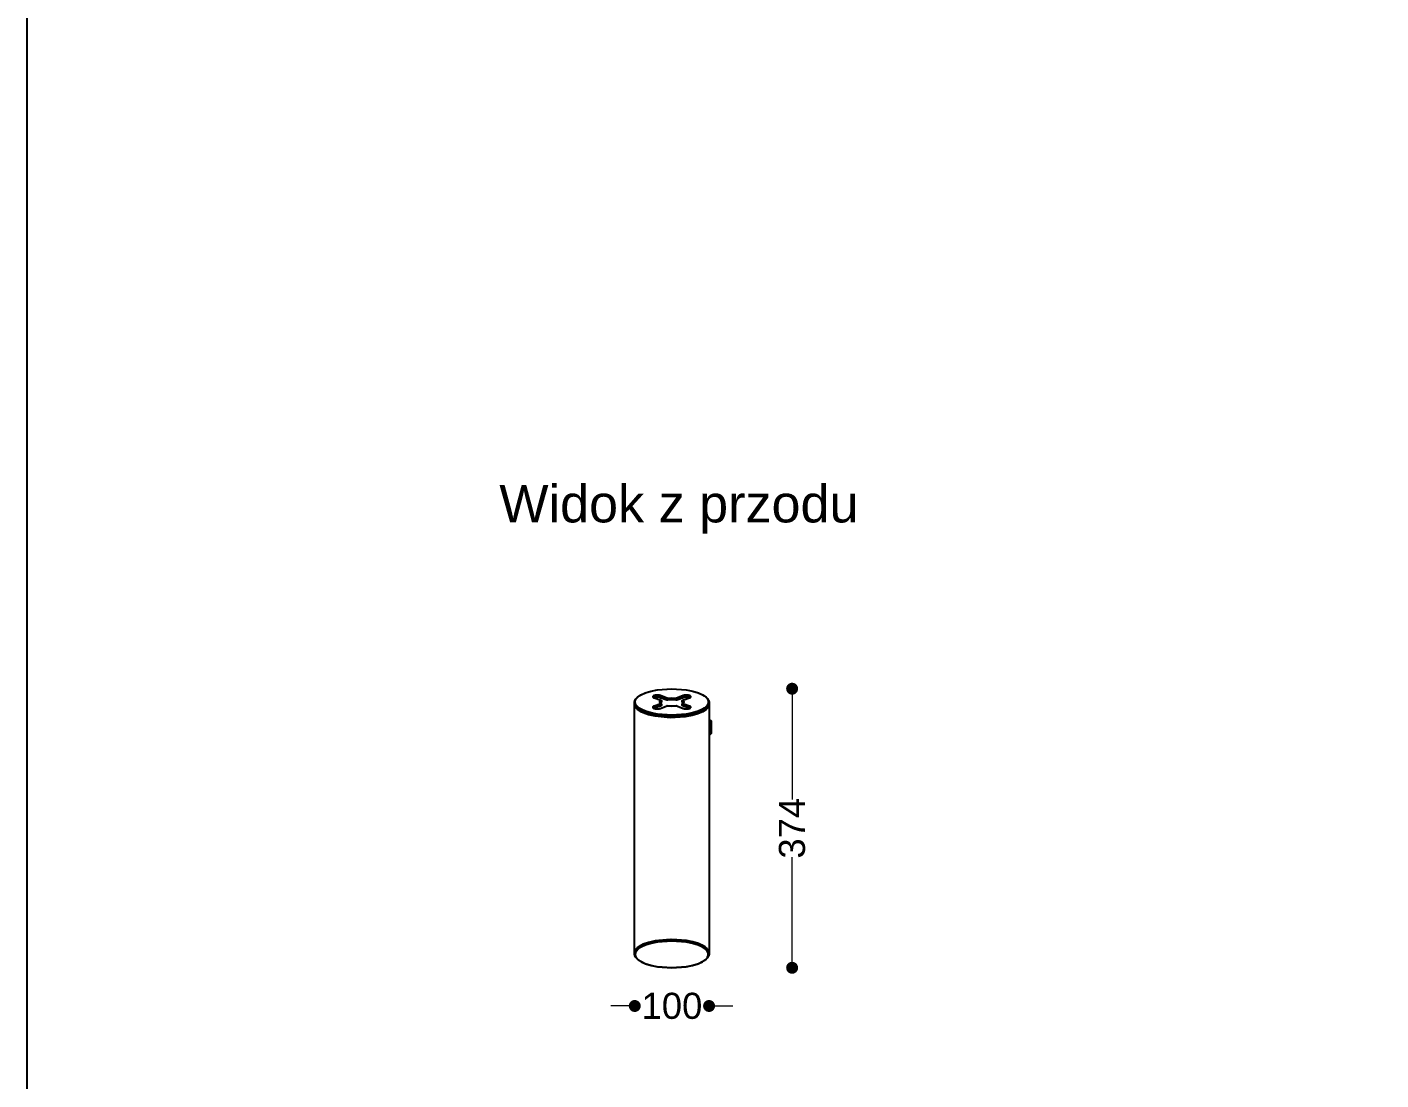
# Model space of a CAD drawing. Header units: millimetres. Extents: x 10366 to 13995, y 24552 to 29685.
# Drawn here: x 10366 to 12181, y 26862 to 28273 of the extents above; entities that cross this region are included whole.
import ezdxf

# ---------------------------------------------------------------- set-up
doc = ezdxf.new("R2010")
doc.units = ezdxf.units.MM
doc.header["$LTSCALE"] = 3
doc.layers.add('Default', color=7, linetype='Continuous')
doc.styles.get("Standard").update_dxf_attribs({"font": 'arial.ttf'})
doc.dimstyles.new('MATEUSZ', dxfattribs={"dimtxt": 35, "dimasz": 16, "dimexe": 0.18, "dimexo": 0.0625, "dimgap": 0.09, "dimtad": 0, "dimdec": 0, "dimdsep": 46, "dimtxsty": 'Standard', "dimblk": 'DOT', "dimcen": 0.09, "dimse1": 1, "dimse2": 1, "dimadec": 0, "dimazin": 0, "dimtfac": 1, "dimtdec": 0, "dimtofl": 0, "dimtmove": 0, "dimatfit": 3, "dimfxl": 1, "dimtolj": 1, "dimtzin": 0, "dimlwd": 9, "dimlwe": 9, "dimarcsym": 0})

# ---------------------------------------------------------------- blocks, each defined once
blk = doc.blocks.new('_Dot')
at = {"color": 0, "linetype": 'ByBlock', "lineweight": -2}
blk.add_line((-0.5, 0), (-1, 0), dxfattribs=at)
at = {"color": 0, "linetype": 'ByBlock', "const_width": 0.5}
blk.add_lwpolyline([(-0.25, 0, 1), (0.25, 0, 1)], format="xyb", close=True, dxfattribs=at)
blk = doc.blocks.new('*D31')
at = {"color": 0, "lineweight": 9, "transparency": 16777216}
for p, q in [((11164.6, 26961.1), (11148.6, 26961.1)), ((11296.2, 26961.1), (11312.2, 26961.1))]:
    blk.add_line(p, q, dxfattribs=at)
at = {"layer": 'Defpoints', "color": 0, "transparency": 16777216}
for p in [(11180.6, 27034.3), (11280.2, 27034.3), (11280.2, 26961.1)]:
    blk.add_point(p, dxfattribs=at)
at = {"color": 0, "lineweight": 9, "transparency": 16777216, "xscale": 16, "yscale": 16, "zscale": 16}
blk.add_blockref('_Dot', (11180.6, 26961.1), dxfattribs=at)
at = {"color": 0, "lineweight": 9, "transparency": 16777216, "xscale": 16, "yscale": 16, "zscale": 16, "rotation": 180}
blk.add_blockref('_Dot', (11280.2, 26961.1), dxfattribs=at)
at = {"color": 0, "transparency": 16777216, "insert": (11230.4, 26961.1), "char_height": 35, "attachment_point": 5}
blk.add_mtext('\\A1;100', dxfattribs=at)
blk = doc.blocks.new('*D32')
at = {"color": 0, "lineweight": 9, "transparency": 16777216}
for p, q in [((11391.5, 27370.4), (11391.5, 27238)), ((11391.5, 27028.3), (11391.5, 27160.7))]:
    blk.add_line(p, q, dxfattribs=at)
at = {"layer": 'Defpoints', "color": 0, "transparency": 16777216}
for p in [(11230.2, 27386.4), (11230.2, 27012.3), (11391.5, 27012.3)]:
    blk.add_point(p, dxfattribs=at)
at = {"color": 0, "lineweight": 9, "transparency": 16777216, "xscale": 16, "yscale": 16, "zscale": 16}
for p, rotation in [((11391.5, 27386.4), 90), ((11391.5, 27012.3), 270)]:
    blk.add_blockref('_Dot', p, dxfattribs=dict(at, rotation=rotation))
at = {"color": 0, "transparency": 16777216, "insert": (11391.5, 27199.4), "char_height": 35, "attachment_point": 5, "rotation": 90}
blk.add_mtext('\\A1;374', dxfattribs=at)

msp = doc.modelspace()

# ---------------------------------------------------------------- linework, layer by layer
msp.add_lwpolyline([(10366.2, 24552.5), (10366.2, 29684.6), (13995, 29684.6), (13995, 24552.5)], close=True)
at = {"layer": 'Default'}
for p, q in [((11180.2, 27366.8), (11180.2, 27367.7)), ((11180.2, 27032.1), (11180.2, 27365.7)), ((11215.5, 27366.3), (11206.5, 27363.1)), ((11206.6, 27374.1), (11215.5, 27370.9)), ((11206.9, 27374.1), (11215.8, 27370.9)), ((11215.8, 27363.6), (11206.9, 27360.3)), ((11207.3, 27375.4), (11207.3, 27376.2)), ((11216.2, 27365.4), (11207.3, 27362.2)), ((11216.2, 27364.5), (11207.3, 27361.3)), ((11207.3, 27361.3), (11207.3, 27362.2)), ((11223.3, 27373), (11214.3, 27376.2)), ((11214.3, 27375.4), (11214.3, 27376.2)), ((11223.3, 27372.1), (11214.3, 27375.4)), ((11223.7, 27371.2), (11214.7, 27374.4)), ((11214.7, 27360), (11223.6, 27363.3)), ((11224, 27373.9), (11215, 27377.2)), ((11215, 27360), (11224, 27363.3)), ((11215.2, 27367.2), (11215.2, 27367.7)), ((11216.2, 27365.4), (11216.2, 27364.5)), ((11216.4, 27369.9), (11216.4, 27369.1)), ((11216.5, 27369.9), (11216.5, 27369.1)), ((11216.5, 27365.4), (11216.5, 27364.5)), ((11223.3, 27373), (11223.3, 27372.1)), ((11224.4, 27373), (11224.4, 27372.1)), ((11230.2, 27372.6), (11230.2, 27373.5)), ((11236.1, 27373), (11236.1, 27372.1)), ((11245.4, 27377.2), (11236.5, 27373.9)), ((11236.5, 27363.3), (11245.5, 27360)), ((11245.8, 27374.4), (11236.8, 27371.2)), ((11236.8, 27363.3), (11245.8, 27360)), ((11246.1, 27376.2), (11237.2, 27373)), ((11246.1, 27375.4), (11237.2, 27372.1)), ((11237.2, 27373), (11237.2, 27372.1)), ((11244, 27369.9), (11244, 27369.1)), ((11244, 27369.1), (11244, 27369.9)), ((11244, 27364.5), (11244, 27365.4)), ((11253.2, 27362.2), (11244.3, 27365.4)), ((11244.3, 27365.4), (11244.3, 27364.5)), ((11253.2, 27361.3), (11244.3, 27364.5)), ((11244.6, 27370.9), (11253.6, 27374.1)), ((11253.6, 27360.3), (11244.6, 27363.6)), ((11245, 27370.9), (11253.9, 27374.1)), ((11253.9, 27363.1), (11245, 27366.3)), ((11245.2, 27367.7), (11245.2, 27367.1)), ((11246.1, 27375.4), (11246.1, 27376.2)), ((11253.2, 27375.4), (11253.2, 27376.2)), ((11253.2, 27361.3), (11253.2, 27362.2)), ((11280.2, 27367.7), (11280.2, 27366.8)), ((11280.2, 27365.7), (11280.2, 27344.7)), ((11280.2, 27344.9), (11281.7, 27344.9)), ((11281.7, 27344.9), (11283.2, 27343.4)), ((11280.2, 27337), (11279.7, 27337)), ((11279.7, 27332.8), (11280.2, 27332.8)), ((11280.2, 27325), (11280.2, 27032.1)), ((11281.7, 27324.9), (11280.2, 27324.9)), ((11283.2, 27326.4), (11281.7, 27324.9)), ((11180.2, 27031.1), (11180.2, 27032.1)), ((11280.2, 27032.1), (11280.2, 27031.1))]:
    msp.add_line(p, q, dxfattribs=at)
for points in [[(11180.2, 27367.7, 0), (11180.3, 27368.6, 0), (11180.5, 27369.6, 0), (11180.8, 27370.5, 0), (11181.2, 27371.5, 0), (11181.8, 27372.4, 0), (11182.4, 27373.3, 0), (11184.1, 27375, 0), (11186.1, 27376.6, 0), (11188.6, 27378.2, 0), (11194.6, 27380.9, 0), (11202.1, 27383.2, 0), (11210.8, 27385, 0), (11230.2, 27386.4, 0)], [(11230.2, 27386.4, 0), (11249.7, 27385, 0), (11258.4, 27383.2, 0), (11265.9, 27380.9, 0), (11271.9, 27378.2, 0), (11274.4, 27376.6, 0), (11276.4, 27375, 0), (11278, 27373.3, 0), (11278.7, 27372.4, 0), (11279.2, 27371.5, 0), (11279.7, 27370.5, 0), (11280, 27369.6, 0), (11280.2, 27368.6, 0), (11280.2, 27367.7, 0)], [(11280.2, 27368.3, 0), (11280.2, 27367.4, 0), (11280.1, 27366.5, 0), (11279.9, 27365.7, 0), (11279.6, 27364.8, 0), (11279.2, 27364, 0), (11278.6, 27363.1, 0), (11277.9, 27362.3, 0), (11276.2, 27360.7, 0), (11274.1, 27359.1, 0), (11271.5, 27357.6, 0), (11265.1, 27354.9, 0), (11257.2, 27352.7, 0), (11248.2, 27351.1, 0), (11228, 27349.9, 0), (11208.3, 27351.7, 0), (11199.7, 27353.6, 0), (11192.4, 27356, 0), (11186.7, 27358.9, 0), (11184.5, 27360.5, 0), (11182.8, 27362.1, 0), (11182.1, 27362.9, 0), (11181.5, 27363.7, 0), (11181, 27364.6, 0), (11180.6, 27365.4, 0), (11180.4, 27366.3, 0), (11180.3, 27367.2, 0), (11180.2, 27368, 0)], [(11280.2, 27367.1, 0), (11280.2, 27366.3, 0), (11280.1, 27365.4, 0), (11279.8, 27364.6, 0), (11279.5, 27363.7, 0), (11279, 27362.9, 0), (11278.4, 27362, 0), (11276.9, 27360.4, 0), (11274.9, 27358.8, 0), (11272.5, 27357.3, 0), (11266.4, 27354.5, 0), (11258.8, 27352.2, 0), (11250, 27350.5, 0), (11230.1, 27349, 0), (11210.2, 27350.5, 0), (11201.4, 27352.3, 0), (11193.8, 27354.6, 0), (11187.8, 27357.4, 0), (11185.4, 27358.9, 0), (11183.5, 27360.5, 0), (11182, 27362.1, 0), (11181.4, 27363, 0), (11180.9, 27363.8, 0), (11180.6, 27364.7, 0), (11180.4, 27365.5, 0), (11180.2, 27366.4, 0), (11180.3, 27367.2, 0)], [(11280.2, 27366.8, 0), (11280.2, 27365.8, 0), (11280, 27364.9, 0), (11279.7, 27363.9, 0), (11279.2, 27363, 0), (11278.7, 27362.1, 0), (11278, 27361.2, 0), (11276.4, 27359.5, 0), (11274.4, 27357.8, 0), (11271.9, 27356.3, 0), (11265.8, 27353.5, 0), (11258.3, 27351.2, 0), (11249.7, 27349.5, 0), (11230.2, 27348, 0), (11210.7, 27349.5, 0), (11202.1, 27351.2, 0), (11194.6, 27353.5, 0), (11188.6, 27356.3, 0), (11186.1, 27357.8, 0), (11184.1, 27359.5, 0), (11182.4, 27361.2, 0), (11181.8, 27362.1, 0), (11181.2, 27363, 0), (11180.8, 27363.9, 0), (11180.5, 27364.9, 0), (11180.3, 27365.8, 0), (11180.2, 27366.8, 0)], [(11280.2, 27366.7, 0), (11280.2, 27365.8, 0), (11280.2, 27364.9, 0), (11280, 27364, 0), (11279.7, 27363.1, 0), (11279.3, 27362.2, 0), (11278.8, 27361.3, 0), (11278.1, 27360.5, 0), (11276.5, 27358.7, 0), (11274.3, 27357.1, 0), (11271.7, 27355.5, 0), (11265.3, 27352.7, 0), (11257.4, 27350.4, 0), (11248.3, 27348.7, 0), (11228.1, 27347.5, 0), (11207.9, 27349.4, 0), (11199.2, 27351.4, 0), (11191.9, 27354, 0), (11188.9, 27355.5, 0), (11186.3, 27357, 0), (11184.2, 27358.6, 0), (11182.5, 27360.3, 0), (11181.8, 27361.2, 0), (11181.3, 27362, 0), (11180.8, 27362.9, 0), (11180.5, 27363.8, 0), (11180.3, 27364.7, 0), (11180.2, 27365.5, 0), (11180.3, 27366.4, 0)], [(11180.3, 27368.1, 0), (11180.3, 27368.5, 0)], [(11206.6, 27377.2, 0), (11205.8, 27376.9, 0), (11205.5, 27376.7, 0), (11205.3, 27376.5, 0), (11205.1, 27376.3, 0), (11205, 27376.2, 0), (11204.9, 27376.1, 0), (11204.9, 27376, 0), (11204.8, 27375.9, 0), (11204.8, 27375.8, 0), (11204.8, 27375.7, 0), (11204.8, 27375.5, 0), (11204.8, 27375.4, 0), (11204.9, 27375.3, 0), (11204.9, 27375.2, 0), (11205, 27375.1, 0), (11205.1, 27375, 0), (11205.3, 27374.8, 0), (11205.5, 27374.6, 0), (11205.8, 27374.4, 0), (11206.6, 27374.1, 0)], [(11206.5, 27363.1, 0), (11205.8, 27362.8, 0), (11205.5, 27362.6, 0), (11205.2, 27362.4, 0), (11205, 27362.2, 0), (11205, 27362.1, 0), (11204.9, 27362, 0), (11204.9, 27361.9, 0), (11204.8, 27361.8, 0), (11204.8, 27361.7, 0), (11204.8, 27361.6, 0), (11204.8, 27361.5, 0), (11204.8, 27361.3, 0), (11204.9, 27361.2, 0), (11204.9, 27361.1, 0), (11205, 27361, 0), (11205, 27360.9, 0), (11205.2, 27360.7, 0), (11205.5, 27360.5, 0), (11205.8, 27360.4, 0), (11206.5, 27360, 0)], [(11207.3, 27376.2, 0), (11206.6, 27375.9, 0), (11206.4, 27375.7, 0), (11206.2, 27375.5, 0), (11206, 27375.3, 0), (11205.9, 27375.2, 0), (11205.9, 27375.1, 0), (11205.9, 27375, 0), (11205.8, 27374.9, 0), (11205.8, 27374.8, 0), (11205.8, 27374.7, 0)], [(11205.8, 27374.8, 0), (11205.8, 27374.8, 0), (11205.8, 27374.8, 0), (11205.8, 27374.8, 0), (11205.8, 27374.8, 0), (11205.8, 27374.8, 0), (11205.8, 27374.8, 0), (11205.8, 27374.8, 0), (11205.8, 27374.8, 0), (11205.8, 27374.8, 0), (11205.8, 27374.8, 0), (11205.8, 27374.8, 0), (11205.8, 27374.8, 0), (11205.8, 27374.8, 0), (11205.8, 27374.8, 0), (11205.8, 27374.8, 0), (11205.8, 27374.8, 0), (11205.8, 27374.8, 0), (11205.8, 27374.8, 0), (11205.8, 27374.8, 0), (11205.8, 27374.8, 0), (11205.8, 27374.8, 0), (11205.8, 27374.8, 0), (11205.8, 27374.7, 0), (11205.8, 27374.7, 0), (11205.9, 27374.7, 0), (11206, 27374.5, 0), (11206.2, 27374.4, 0), (11206.5, 27374.3, 0), (11206.9, 27374.1, 0)], [(11207.3, 27362.2, 0), (11206.6, 27361.8, 0), (11206.4, 27361.6, 0), (11206.2, 27361.4, 0), (11206, 27361.2, 0), (11205.9, 27361.1, 0), (11205.9, 27361, 0), (11205.8, 27360.9, 0), (11205.8, 27360.8, 0), (11205.8, 27360.7, 0), (11205.8, 27360.6, 0)], [(11207.3, 27361.3, 0), (11206.8, 27361.1, 0), (11206.4, 27360.8, 0), (11206.1, 27360.6, 0), (11206, 27360.4, 0), (11205.9, 27360.3, 0)], [(11207.3, 27375.4, 0), (11206.8, 27375.2, 0), (11206.4, 27374.9, 0), (11206.2, 27374.6, 0), (11206, 27374.5, 0), (11206, 27374.4, 0)], [(11206.9, 27374.4, 0), (11206.5, 27374.3, 0)], [(11207.3, 27362.2, 0), (11207.2, 27362.3, 0), (11207.2, 27362.5, 0), (11207.1, 27362.6, 0), (11207, 27362.8, 0), (11206.9, 27362.9, 0), (11206.8, 27363, 0), (11206.7, 27363, 0), (11206.5, 27363.1, 0)], [(11215, 27377.2, 0), (11214.1, 27377.5, 0), (11213.1, 27377.7, 0), (11210.8, 27377.8, 0), (11208.5, 27377.7, 0), (11207.5, 27377.5, 0), (11206.6, 27377.2, 0)], [(11207.3, 27376.2, 0), (11207.2, 27376.4, 0), (11207.2, 27376.6, 0), (11207.1, 27376.7, 0), (11207, 27376.8, 0), (11206.9, 27377, 0), (11206.8, 27377.1, 0), (11206.7, 27377.1, 0), (11206.6, 27377.2, 0)], [(11206.9, 27374.4, 0), (11206.9, 27374.4, 0), (11206.8, 27374.4, 0), (11206.8, 27374.4, 0), (11206.7, 27374.4, 0), (11206.6, 27374.4, 0), (11206.6, 27374.4, 0)], [(11206.9, 27374.1, 0), (11206.9, 27374.1, 0), (11206.8, 27374.1, 0), (11206.8, 27374.1, 0), (11206.7, 27374.1, 0), (11206.6, 27374.1, 0), (11206.6, 27374.1, 0)], [(11207.3, 27375.4, 0), (11207.3, 27375.2, 0), (11207.3, 27375.1, 0), (11207.3, 27374.9, 0), (11207.2, 27374.8, 0), (11207.2, 27374.7, 0), (11207.2, 27374.7, 0), (11207.1, 27374.6, 0), (11207.1, 27374.6, 0), (11207.1, 27374.5, 0), (11207, 27374.5, 0), (11207, 27374.5, 0), (11206.9, 27374.4, 0)], [(11214.7, 27374.4, 0), (11213.9, 27374.7, 0), (11213, 27374.9, 0), (11210.8, 27375, 0), (11208.7, 27374.9, 0), (11207.7, 27374.7, 0), (11206.9, 27374.4, 0)], [(11207.3, 27361.3, 0), (11207.3, 27361.1, 0), (11207.3, 27361, 0), (11207.3, 27360.8, 0), (11207.2, 27360.7, 0), (11207.2, 27360.6, 0), (11207.2, 27360.6, 0), (11207.1, 27360.5, 0), (11207.1, 27360.5, 0), (11207, 27360.4, 0), (11207, 27360.4, 0), (11206.9, 27360.4, 0), (11206.9, 27360.3, 0)], [(11214.3, 27376.2, 0), (11213.6, 27376.5, 0), (11212.7, 27376.7, 0), (11211.8, 27376.8, 0), (11209.8, 27376.8, 0), (11208.4, 27376.6, 0), (11207.8, 27376.5, 0), (11207.3, 27376.2, 0)], [(11214.3, 27375.4, 0), (11213.6, 27375.6, 0), (11212.7, 27375.8, 0), (11211.8, 27376, 0), (11209.8, 27376, 0), (11208.4, 27375.8, 0), (11207.8, 27375.6, 0), (11207.3, 27375.4, 0)], [(11215.5, 27366.3, 0), (11215, 27366.9, 0), (11214.7, 27367.2, 0), (11214.6, 27367.5, 0), (11214.4, 27367.7, 0), (11214.3, 27368, 0), (11214.3, 27368.3, 0), (11214.2, 27368.6, 0), (11214.3, 27368.9, 0), (11214.3, 27369.2, 0), (11214.4, 27369.5, 0), (11214.6, 27369.8, 0), (11214.7, 27370, 0), (11215, 27370.3, 0), (11215.5, 27370.9, 0)], [(11214.3, 27376.2, 0), (11214.4, 27376.4, 0), (11214.4, 27376.6, 0), (11214.5, 27376.7, 0), (11214.6, 27376.8, 0), (11214.7, 27377, 0), (11214.8, 27377.1, 0), (11214.9, 27377.1, 0), (11215, 27377.2, 0)], [(11214.3, 27375.4, 0), (11214.3, 27375.2, 0), (11214.3, 27375.1, 0), (11214.3, 27374.9, 0), (11214.4, 27374.8, 0), (11214.4, 27374.7, 0), (11214.4, 27374.7, 0), (11214.5, 27374.6, 0), (11214.5, 27374.6, 0), (11214.6, 27374.5, 0), (11214.6, 27374.5, 0), (11214.7, 27374.5, 0), (11214.7, 27374.4, 0)], [(11214.7, 27374.4, 0), (11214.7, 27374.4, 0), (11214.8, 27374.4, 0), (11214.8, 27374.4, 0), (11214.9, 27374.4, 0), (11215, 27374.4, 0), (11215, 27374.4, 0)], [(11215.2, 27367.4, 0), (11215.2, 27367.8, 0), (11215.3, 27368.1, 0), (11215.4, 27368.4, 0), (11215.5, 27368.7, 0), (11215.7, 27369, 0), (11215.9, 27369.3, 0), (11216.1, 27369.6, 0), (11216.4, 27369.9, 0)], [(11215.2, 27367.7, 0), (11215.2, 27367.5, 0), (11215.3, 27367.4, 0), (11215.3, 27367.2, 0), (11215.4, 27367, 0), (11215.6, 27366.8, 0), (11215.7, 27366.6, 0), (11216.2, 27366.2, 0)], [(11215.3, 27367.3, 0), (11215.4, 27367.5, 0), (11215.4, 27367.8, 0), (11215.7, 27368.2, 0), (11216, 27368.6, 0), (11216.4, 27369.1, 0)], [(11216.2, 27368.3, 0), (11215.8, 27368, 0), (11215.6, 27367.7, 0), (11215.4, 27367.5, 0), (11215.3, 27367.2, 0)], [(11216.4, 27369.9, 0), (11216.4, 27370.1, 0), (11216.3, 27370.3, 0), (11216.2, 27370.4, 0), (11216.1, 27370.6, 0), (11216, 27370.7, 0), (11215.8, 27370.8, 0), (11215.7, 27370.8, 0), (11215.5, 27370.9, 0)], [(11215.5, 27370.9, 0), (11215.6, 27370.9, 0), (11215.7, 27370.9, 0), (11215.8, 27370.9, 0), (11215.8, 27370.9, 0), (11215.8, 27370.9, 0)], [(11215.5, 27366.3, 0), (11215.6, 27366.4, 0), (11215.7, 27366.3, 0), (11215.8, 27366.3, 0), (11215.9, 27366.3, 0), (11216, 27366.2, 0), (11216.1, 27366.2, 0), (11216.2, 27366.1, 0), (11216.3, 27366, 0)], [(11216.2, 27365.4, 0), (11216.2, 27365.6, 0), (11216.1, 27365.7, 0), (11216, 27365.9, 0), (11216, 27366, 0), (11215.8, 27366.1, 0), (11215.7, 27366.2, 0), (11215.6, 27366.3, 0), (11215.5, 27366.3, 0)], [(11215.5, 27363.6, 0), (11215.6, 27363.6, 0), (11215.7, 27363.6, 0), (11215.8, 27363.6, 0), (11215.8, 27363.6, 0), (11215.8, 27363.6, 0)], [(11215.8, 27370.9, 0), (11216, 27370.8, 0), (11216.1, 27370.7, 0), (11216.2, 27370.6, 0), (11216.3, 27370.5, 0), (11216.4, 27370.4, 0), (11216.5, 27370.2, 0), (11216.5, 27370.1, 0), (11216.5, 27369.9, 0)], [(11216.5, 27364.5, 0), (11216.5, 27364.4, 0), (11216.5, 27364.2, 0), (11216.4, 27364.1, 0), (11216.3, 27363.9, 0), (11216.2, 27363.8, 0), (11216.1, 27363.7, 0), (11216, 27363.6, 0), (11215.8, 27363.6, 0)], [(11215.9, 27363.6, 0), (11215.9, 27363.6, 0), (11216, 27363.7, 0), (11216, 27363.7, 0), (11216.1, 27363.7, 0), (11216.1, 27363.8, 0), (11216.1, 27363.8, 0), (11216.2, 27364, 0), (11216.2, 27364.1, 0), (11216.2, 27364.2, 0), (11216.2, 27364.4, 0), (11216.2, 27364.5, 0)], [(11216.2, 27368.3, 0), (11216.2, 27368.4, 0), (11216.3, 27368.5, 0), (11216.4, 27368.6, 0), (11216.4, 27368.7, 0), (11216.4, 27368.8, 0), (11216.4, 27368.9, 0), (11216.4, 27369, 0), (11216.4, 27369.1, 0)], [(11216.5, 27369.1, 0), (11216.5, 27368.9, 0), (11216.5, 27368.8, 0), (11216.5, 27368.7, 0), (11216.4, 27368.6, 0), (11216.4, 27368.5, 0), (11216.3, 27368.4, 0), (11216.2, 27368.4, 0), (11216.2, 27368.3, 0)], [(11216.2, 27366.2, 0), (11216.2, 27366.1, 0), (11216.3, 27366, 0), (11216.4, 27365.9, 0), (11216.4, 27365.8, 0), (11216.4, 27365.7, 0), (11216.5, 27365.6, 0), (11216.5, 27365.5, 0), (11216.5, 27365.4, 0)], [(11216.5, 27365.4, 0), (11216.5, 27365.4, 0), (11216.5, 27365.4, 0), (11216.5, 27365.4, 0), (11216.5, 27365.4, 0), (11216.5, 27365.4, 0), (11216.5, 27365.4, 0), (11216.5, 27365.4, 0), (11216.5, 27365.4, 0), (11216.5, 27365.4, 0), (11216.5, 27365.4, 0), (11216.5, 27365.4, 0), (11216.5, 27365.4, 0), (11216.5, 27365.4, 0), (11216.5, 27365.4, 0), (11216.5, 27365.4, 0), (11216.4, 27365.4, 0), (11216.2, 27365.4, 0)], [(11216.2, 27364.5, 0), (11216.5, 27364.5, 0), (11216.5, 27364.5, 0), (11216.5, 27364.5, 0), (11216.5, 27364.5, 0), (11216.5, 27364.5, 0), (11216.5, 27364.5, 0), (11216.5, 27364.5, 0), (11216.5, 27364.5, 0), (11216.5, 27364.5, 0), (11216.5, 27364.5, 0), (11216.5, 27364.5, 0), (11216.5, 27364.5, 0), (11216.5, 27364.5, 0), (11216.5, 27364.5, 0), (11216.5, 27364.5, 0), (11216.5, 27364.5, 0), (11216.5, 27364.5, 0), (11216.5, 27364.5, 0), (11216.5, 27364.5, 0), (11216.5, 27364.5, 0), (11216.5, 27364.5, 0), (11216.5, 27364.5, 0), (11216.5, 27364.5, 0), (11216.4, 27364.5, 0)], [(11223.3, 27373, 0), (11223.3, 27373.2, 0), (11223.4, 27373.3, 0), (11223.5, 27373.5, 0), (11223.5, 27373.6, 0), (11223.7, 27373.7, 0), (11223.8, 27373.8, 0), (11223.9, 27373.9, 0), (11224, 27373.9, 0)], [(11224.4, 27373, 0), (11223.3, 27373, 0)], [(11223.7, 27371.2, 0), (11223.6, 27371.2, 0), (11223.6, 27371.2, 0), (11223.5, 27371.3, 0), (11223.5, 27371.3, 0), (11223.4, 27371.4, 0), (11223.4, 27371.4, 0), (11223.4, 27371.5, 0), (11223.3, 27371.5, 0), (11223.3, 27371.7, 0), (11223.3, 27371.8, 0), (11223.3, 27372, 0), (11223.3, 27372.1, 0)], [(11223.3, 27372.1, 0), (11224.4, 27372.1, 0)], [(11224, 27363.3, 0), (11223.9, 27363.3, 0), (11223.8, 27363.3, 0), (11223.7, 27363.3, 0), (11223.7, 27363.3, 0), (11223.6, 27363.3, 0)], [(11223.6, 27363.3, 0), (11223.8, 27363.3, 0), (11223.9, 27363.3, 0), (11224, 27363.3, 0), (11224.1, 27363.3, 0)], [(11224.2, 27371.1, 0), (11224, 27371.1, 0), (11223.9, 27371.1, 0), (11223.8, 27371.2, 0), (11223.7, 27371.2, 0)], [(11224, 27373.9, 0), (11230.2, 27374.4, 0)], [(11224, 27373.9, 0), (11224, 27373.9, 0), (11224.1, 27373.9, 0), (11224.2, 27373.8, 0), (11224.2, 27373.6, 0), (11224.3, 27373.4, 0), (11224.4, 27373, 0)], [(11224.4, 27372.1, 0), (11224.4, 27371.9, 0), (11224.4, 27371.7, 0), (11224.4, 27371.5, 0), (11224.4, 27371.4, 0), (11224.3, 27371.3, 0), (11224.3, 27371.3, 0), (11224.3, 27371.2, 0), (11224.3, 27371.2, 0), (11224.2, 27371.2, 0), (11224.2, 27371.2, 0), (11224.2, 27371.2, 0), (11224.2, 27371.1, 0), (11224.2, 27371.1, 0), (11224.1, 27371.1, 0), (11224.1, 27371.1, 0), (11224.1, 27371.1, 0), (11224.1, 27371.2, 0), (11224, 27371.2, 0), (11224, 27371.2, 0), (11224, 27371.2, 0)], [(11236.5, 27363.3, 0), (11230.2, 27362.8, 0), (11224, 27363.3, 0)], [(11224.1, 27363.3, 0), (11230.2, 27362.9, 0), (11236.3, 27363.3, 0)], [(11230.2, 27371.6, 0), (11224.2, 27371.1, 0)], [(11224.4, 27373, 0), (11230.2, 27373.5, 0)], [(11224.4, 27372.1, 0), (11230.2, 27372.6, 0)], [(11230.2, 27374.4, 0), (11236.5, 27373.9, 0)], [(11230.2, 27373.5, 0), (11230.2, 27374.4, 0)], [(11230.2, 27373.5, 0), (11236.1, 27373, 0)], [(11230.2, 27372.6, 0), (11236.1, 27372.1, 0)], [(11230.2, 27372.6, 0), (11230.2, 27371.8, 0), (11230.2, 27371.6, 0), (11230.2, 27371.6, 0), (11230.2, 27371.6, 0), (11230.2, 27371.6, 0), (11230.2, 27371.6, 0), (11230.2, 27371.6, 0), (11230.2, 27371.6, 0), (11230.2, 27371.6, 0), (11230.2, 27371.6, 0), (11230.2, 27371.6, 0), (11230.2, 27371.6, 0), (11230.2, 27371.6, 0), (11230.2, 27371.6, 0), (11230.2, 27371.6, 0), (11230.2, 27371.6, 0), (11230.2, 27371.6, 0), (11230.2, 27371.6, 0), (11230.2, 27371.6, 0), (11230.2, 27371.6, 0), (11230.2, 27371.6, 0), (11230.2, 27371.6, 0), (11230.2, 27371.6, 0), (11230.2, 27371.6, 0)], [(11236.3, 27371.1, 0), (11230.2, 27371.6, 0)], [(11236.1, 27373, 0), (11236.1, 27373.3, 0), (11236.2, 27373.6, 0), (11236.3, 27373.7, 0), (11236.4, 27373.8, 0), (11236.4, 27373.9, 0), (11236.5, 27373.9, 0), (11236.5, 27373.9, 0)], [(11237.2, 27373, 0), (11236.1, 27373, 0)], [(11236.5, 27371.2, 0), (11236.4, 27371.2, 0), (11236.4, 27371.2, 0), (11236.4, 27371.1, 0), (11236.4, 27371.1, 0), (11236.3, 27371.1, 0), (11236.3, 27371.1, 0), (11236.3, 27371.1, 0), (11236.3, 27371.2, 0), (11236.3, 27371.2, 0), (11236.2, 27371.2, 0), (11236.2, 27371.2, 0), (11236.2, 27371.2, 0), (11236.2, 27371.3, 0), (11236.1, 27371.4, 0), (11236.1, 27371.5, 0), (11236.1, 27371.7, 0), (11236.1, 27371.9, 0), (11236.1, 27372.1, 0)], [(11236.1, 27372.1, 0), (11237.2, 27372.1, 0)], [(11236.8, 27371.2, 0), (11236.7, 27371.2, 0), (11236.6, 27371.1, 0), (11236.5, 27371.1, 0), (11236.3, 27371.1, 0)], [(11236.3, 27363.3, 0), (11236.5, 27363.3, 0), (11236.6, 27363.3, 0), (11236.7, 27363.3, 0), (11236.8, 27363.3, 0)], [(11236.5, 27373.9, 0), (11236.6, 27373.9, 0), (11236.7, 27373.8, 0), (11236.8, 27373.7, 0), (11236.9, 27373.6, 0), (11237, 27373.5, 0), (11237.1, 27373.3, 0), (11237.2, 27373.2, 0), (11237.2, 27373, 0)], [(11236.8, 27363.3, 0), (11236.8, 27363.3, 0), (11236.7, 27363.3, 0), (11236.7, 27363.3, 0), (11236.6, 27363.3, 0), (11236.6, 27363.3, 0), (11236.5, 27363.3, 0)], [(11237.2, 27372.1, 0), (11237.2, 27372, 0), (11237.2, 27371.8, 0), (11237.2, 27371.7, 0), (11237.1, 27371.5, 0), (11237.1, 27371.5, 0), (11237.1, 27371.4, 0), (11237.1, 27371.4, 0), (11237, 27371.3, 0), (11237, 27371.3, 0), (11236.9, 27371.2, 0), (11236.9, 27371.2, 0), (11236.8, 27371.2, 0)], [(11245, 27370.9, 0), (11244.8, 27370.8, 0), (11244.7, 27370.8, 0), (11244.5, 27370.7, 0), (11244.4, 27370.6, 0), (11244.2, 27370.4, 0), (11244.1, 27370.3, 0), (11244.1, 27370.1, 0), (11244, 27369.9, 0)], [(11244, 27369.9, 0), (11244, 27370.1, 0), (11244, 27370.2, 0), (11244.1, 27370.4, 0), (11244.2, 27370.5, 0), (11244.3, 27370.6, 0), (11244.4, 27370.7, 0), (11244.5, 27370.8, 0), (11244.6, 27370.9, 0)], [(11244, 27369.9, 0), (11244.6, 27369.3, 0), (11244.8, 27369, 0), (11245, 27368.7, 0), (11245.1, 27368.4, 0), (11245.2, 27368.1, 0), (11245.2, 27367.8, 0), (11245.2, 27367.4, 0)], [(11244, 27369.1, 0), (11244.5, 27368.6, 0), (11244.8, 27368.2, 0), (11245, 27367.8, 0), (11245.1, 27367.5, 0), (11245.2, 27367.3, 0)], [(11244, 27369.1, 0), (11244, 27369, 0), (11244, 27368.9, 0), (11244.1, 27368.8, 0), (11244.1, 27368.6, 0), (11244.1, 27368.6, 0), (11244.2, 27368.5, 0), (11244.2, 27368.4, 0), (11244.3, 27368.3, 0)], [(11244.3, 27368.3, 0), (11244.2, 27368.4, 0), (11244.2, 27368.4, 0), (11244.1, 27368.5, 0), (11244.1, 27368.6, 0), (11244, 27368.7, 0), (11244, 27368.8, 0), (11244, 27368.9, 0), (11244, 27369.1, 0)], [(11244, 27365.4, 0), (11244, 27365.5, 0), (11244, 27365.6, 0), (11244, 27365.7, 0), (11244.1, 27365.8, 0), (11244.1, 27365.9, 0), (11244.2, 27366, 0), (11244.2, 27366.1, 0), (11244.3, 27366.2, 0)], [(11244.3, 27365.4, 0), (11244, 27365.4, 0), (11244, 27365.4, 0), (11244, 27365.4, 0), (11244, 27365.4, 0), (11244, 27365.4, 0), (11244, 27365.4, 0), (11244, 27365.4, 0), (11244, 27365.4, 0), (11244, 27365.4, 0), (11244, 27365.4, 0), (11244, 27365.4, 0), (11244, 27365.4, 0), (11244, 27365.4, 0), (11244, 27365.4, 0), (11244, 27365.4, 0), (11244, 27365.4, 0), (11244, 27365.4, 0), (11244, 27365.4, 0), (11244, 27365.4, 0), (11244, 27365.4, 0), (11244, 27365.4, 0), (11244, 27365.4, 0)], [(11244, 27364.5, 0), (11244, 27364.5, 0), (11244, 27364.5, 0), (11244, 27364.5, 0), (11244, 27364.5, 0), (11244, 27364.5, 0), (11244, 27364.5, 0), (11244, 27364.5, 0), (11244, 27364.5, 0), (11244, 27364.5, 0), (11244, 27364.5, 0), (11244, 27364.5, 0), (11244, 27364.5, 0), (11244, 27364.5, 0), (11244, 27364.5, 0), (11244, 27364.5, 0), (11244, 27364.5, 0), (11244.3, 27364.5, 0)], [(11244.6, 27363.6, 0), (11244.5, 27363.7, 0), (11244.4, 27363.7, 0), (11244.3, 27363.8, 0), (11244.2, 27363.9, 0), (11244.1, 27364.1, 0), (11244, 27364.2, 0), (11244, 27364.4, 0), (11244, 27364.5, 0)], [(11244.2, 27366, 0), (11244.2, 27366.1, 0), (11244.3, 27366.2, 0)], [(11244.3, 27364.5, 0), (11244.2, 27364.4, 0), (11244.2, 27364.2, 0), (11244.3, 27364.1, 0), (11244.3, 27363.9, 0), (11244.3, 27363.9, 0), (11244.4, 27363.8, 0), (11244.4, 27363.8, 0), (11244.4, 27363.7, 0), (11244.5, 27363.7, 0), (11244.5, 27363.6, 0), (11244.6, 27363.6, 0), (11244.6, 27363.6, 0)], [(11245.2, 27367.2, 0), (11245, 27367.5, 0), (11244.9, 27367.7, 0), (11244.6, 27368, 0), (11244.3, 27368.3, 0)], [(11244.3, 27366.2, 0), (11244.8, 27366.6, 0), (11244.9, 27366.8, 0), (11245, 27367, 0), (11245.1, 27367.2, 0), (11245.2, 27367.4, 0), (11245.2, 27367.5, 0), (11245.2, 27367.7, 0)], [(11244.3, 27366.2, 0), (11244.4, 27366.2, 0), (11244.5, 27366.3, 0), (11244.6, 27366.3, 0), (11244.6, 27366.3, 0), (11244.7, 27366.3, 0), (11244.8, 27366.4, 0), (11244.9, 27366.4, 0), (11245, 27366.3, 0)], [(11245, 27366.3, 0), (11244.9, 27366.3, 0), (11244.7, 27366.2, 0), (11244.6, 27366.1, 0), (11244.5, 27366, 0), (11244.4, 27365.9, 0), (11244.4, 27365.7, 0), (11244.3, 27365.6, 0), (11244.3, 27365.4, 0)], [(11244.6, 27370.9, 0), (11244.7, 27370.9, 0), (11244.7, 27370.9, 0), (11244.8, 27370.9, 0), (11244.8, 27370.9, 0), (11244.9, 27370.9, 0), (11245, 27370.9, 0)], [(11245, 27370.9, 0), (11245.5, 27370.3, 0), (11245.7, 27370, 0), (11245.9, 27369.8, 0), (11246.1, 27369.5, 0), (11246.2, 27369.2, 0), (11246.2, 27368.9, 0), (11246.2, 27368.6, 0), (11246.2, 27368.3, 0), (11246.2, 27368, 0), (11246.1, 27367.7, 0), (11245.9, 27367.5, 0), (11245.7, 27367.2, 0), (11245.5, 27366.9, 0), (11245, 27366.3, 0)], [(11253.9, 27377.2, 0), (11253, 27377.5, 0), (11252, 27377.7, 0), (11249.7, 27377.8, 0), (11247.4, 27377.7, 0), (11246.3, 27377.5, 0), (11245.4, 27377.2, 0)], [(11246.1, 27376.2, 0), (11246.1, 27376.4, 0), (11246.1, 27376.6, 0), (11246, 27376.7, 0), (11245.9, 27376.8, 0), (11245.8, 27377, 0), (11245.7, 27377.1, 0), (11245.6, 27377.1, 0), (11245.4, 27377.2, 0)], [(11245.8, 27374.4, 0), (11245.7, 27374.4, 0), (11245.7, 27374.4, 0), (11245.7, 27374.4, 0), (11245.6, 27374.4, 0), (11245.5, 27374.4, 0), (11245.4, 27374.4, 0)], [(11246.1, 27375.4, 0), (11246.2, 27375.2, 0), (11246.2, 27375.1, 0), (11246.1, 27374.9, 0), (11246.1, 27374.8, 0), (11246.1, 27374.7, 0), (11246, 27374.7, 0), (11246, 27374.6, 0), (11246, 27374.6, 0), (11245.9, 27374.5, 0), (11245.9, 27374.5, 0), (11245.8, 27374.5, 0), (11245.8, 27374.4, 0)], [(11253.6, 27374.4, 0), (11252.8, 27374.7, 0), (11251.8, 27374.9, 0), (11249.7, 27375, 0), (11247.5, 27374.9, 0), (11246.6, 27374.7, 0), (11245.8, 27374.4, 0)], [(11253.2, 27376.2, 0), (11252.5, 27376.5, 0), (11251.6, 27376.7, 0), (11250.7, 27376.8, 0), (11248.7, 27376.8, 0), (11247.3, 27376.6, 0), (11246.7, 27376.5, 0), (11246.1, 27376.2, 0)], [(11253.2, 27375.4, 0), (11252.5, 27375.6, 0), (11251.6, 27375.8, 0), (11250.7, 27376, 0), (11248.7, 27376, 0), (11247.3, 27375.8, 0), (11246.7, 27375.6, 0), (11246.1, 27375.4, 0)], [(11253.2, 27376.2, 0), (11253.3, 27376.4, 0), (11253.3, 27376.6, 0), (11253.4, 27376.7, 0), (11253.5, 27376.8, 0), (11253.6, 27377, 0), (11253.7, 27377.1, 0), (11253.8, 27377.1, 0), (11253.9, 27377.2, 0)], [(11254.7, 27374.7, 0), (11254.7, 27374.8, 0), (11254.7, 27374.9, 0), (11254.6, 27375, 0), (11254.6, 27375.1, 0), (11254.5, 27375.2, 0), (11254.4, 27375.4, 0), (11254.2, 27375.6, 0), (11254, 27375.8, 0), (11253.7, 27376, 0), (11253.2, 27376.2, 0)], [(11254.5, 27374.4, 0), (11254.4, 27374.5, 0), (11254.3, 27374.6, 0), (11254.2, 27374.8, 0), (11253.9, 27375, 0), (11253.2, 27375.4, 0)], [(11253.2, 27375.4, 0), (11253.2, 27375.2, 0), (11253.2, 27375.1, 0), (11253.2, 27374.9, 0), (11253.3, 27374.8, 0), (11253.3, 27374.7, 0), (11253.3, 27374.7, 0), (11253.3, 27374.6, 0), (11253.4, 27374.6, 0), (11253.4, 27374.5, 0), (11253.5, 27374.5, 0), (11253.5, 27374.5, 0), (11253.6, 27374.4, 0)], [(11253.2, 27362.2, 0), (11253.3, 27362.3, 0), (11253.3, 27362.5, 0), (11253.4, 27362.6, 0), (11253.5, 27362.8, 0), (11253.6, 27362.9, 0), (11253.7, 27363, 0), (11253.8, 27363, 0), (11253.9, 27363.1, 0)], [(11254.7, 27360.6, 0), (11254.7, 27360.7, 0), (11254.7, 27360.8, 0), (11254.6, 27360.9, 0), (11254.6, 27361, 0), (11254.5, 27361.1, 0), (11254.4, 27361.3, 0), (11254.2, 27361.5, 0), (11254, 27361.7, 0), (11253.7, 27361.9, 0), (11253.2, 27362.2, 0)], [(11254.5, 27360.3, 0), (11254.4, 27360.4, 0), (11254.3, 27360.6, 0), (11254.2, 27360.7, 0), (11253.9, 27360.9, 0), (11253.2, 27361.3, 0)], [(11253.2, 27361.3, 0), (11253.2, 27361.1, 0), (11253.2, 27361, 0), (11253.2, 27360.8, 0), (11253.3, 27360.7, 0), (11253.3, 27360.6, 0), (11253.3, 27360.6, 0), (11253.4, 27360.5, 0), (11253.4, 27360.5, 0), (11253.4, 27360.4, 0), (11253.5, 27360.4, 0), (11253.5, 27360.4, 0), (11253.6, 27360.3, 0)], [(11253.6, 27374.1, 0), (11254.1, 27374.3, 0), (11254.4, 27374.5, 0), (11254.6, 27374.6, 0), (11254.6, 27374.7, 0), (11254.7, 27374.8, 0), (11254.7, 27374.8, 0), (11254.7, 27374.8, 0), (11254.7, 27374.8, 0), (11254.7, 27374.8, 0), (11254.7, 27374.8, 0), (11254.7, 27374.8, 0), (11254.7, 27374.8, 0), (11254.7, 27374.8, 0), (11254.7, 27374.8, 0), (11254.7, 27374.8, 0), (11254.7, 27374.8, 0), (11254.7, 27374.8, 0), (11254.7, 27374.8, 0), (11254.7, 27374.8, 0), (11254.7, 27374.8, 0), (11254.7, 27374.8, 0), (11254.7, 27374.8, 0), (11254.7, 27374.8, 0), (11254.7, 27374.8, 0)], [(11253.6, 27374.4, 0), (11253.6, 27374.4, 0), (11253.7, 27374.4, 0), (11253.7, 27374.4, 0), (11253.8, 27374.4, 0), (11253.9, 27374.4, 0), (11253.9, 27374.4, 0)], [(11254, 27374.3, 0), (11253.6, 27374.4, 0)], [(11253.6, 27374.1, 0), (11253.6, 27374.1, 0), (11253.7, 27374.1, 0), (11253.7, 27374.1, 0), (11253.8, 27374.1, 0), (11253.9, 27374.1, 0), (11253.9, 27374.1, 0)], [(11253.9, 27374.1, 0), (11254.7, 27374.4, 0), (11255, 27374.6, 0), (11255.2, 27374.8, 0), (11255.4, 27375, 0), (11255.5, 27375.1, 0), (11255.6, 27375.2, 0), (11255.6, 27375.3, 0), (11255.7, 27375.4, 0), (11255.7, 27375.5, 0), (11255.7, 27375.7, 0), (11255.7, 27375.8, 0), (11255.7, 27375.9, 0), (11255.6, 27376, 0), (11255.6, 27376.1, 0), (11255.5, 27376.2, 0), (11255.4, 27376.3, 0), (11255.2, 27376.5, 0), (11255, 27376.7, 0), (11254.7, 27376.9, 0), (11253.9, 27377.2, 0)], [(11253.9, 27360, 0), (11254.7, 27360.4, 0), (11255, 27360.5, 0), (11255.2, 27360.7, 0), (11255.4, 27360.9, 0), (11255.5, 27361, 0), (11255.6, 27361.1, 0), (11255.6, 27361.2, 0), (11255.7, 27361.3, 0), (11255.7, 27361.5, 0), (11255.7, 27361.6, 0), (11255.7, 27361.7, 0), (11255.7, 27361.8, 0), (11255.6, 27361.9, 0), (11255.6, 27362, 0), (11255.5, 27362.1, 0), (11255.4, 27362.2, 0), (11255.2, 27362.4, 0), (11255, 27362.6, 0), (11254.7, 27362.8, 0), (11253.9, 27363.1, 0)], [(11205.8, 27360.7, 0), (11205.8, 27360.7, 0), (11205.8, 27360.7, 0), (11205.8, 27360.7, 0), (11205.8, 27360.7, 0), (11205.8, 27360.7, 0), (11205.8, 27360.7, 0), (11205.8, 27360.7, 0), (11205.8, 27360.7, 0), (11205.8, 27360.7, 0), (11205.8, 27360.7, 0), (11205.8, 27360.7, 0), (11205.8, 27360.7, 0), (11205.8, 27360.7, 0), (11205.8, 27360.7, 0), (11205.8, 27360.7, 0), (11205.8, 27360.7, 0), (11205.8, 27360.7, 0), (11205.8, 27360.7, 0), (11205.8, 27360.7, 0), (11205.8, 27360.7, 0), (11205.8, 27360.7, 0), (11205.8, 27360.7, 0), (11205.8, 27360.7, 0), (11205.8, 27360.6, 0), (11205.9, 27360.6, 0), (11206, 27360.5, 0), (11206.2, 27360.3, 0), (11206.5, 27360.2, 0), (11206.9, 27360, 0)], [(11206.9, 27360.3, 0), (11206.3, 27360.1, 0)], [(11206.9, 27360, 0), (11206.8, 27360, 0), (11206.8, 27360, 0), (11206.8, 27360, 0), (11206.7, 27360, 0), (11206.6, 27360, 0), (11206.5, 27360, 0)], [(11206.5, 27360, 0), (11207.4, 27359.8, 0), (11208.5, 27359.6, 0), (11210.8, 27359.4, 0), (11213.1, 27359.6, 0), (11214.1, 27359.8, 0), (11215, 27360, 0)], [(11206.9, 27360, 0), (11207.7, 27359.8, 0), (11208.6, 27359.6, 0), (11210.8, 27359.4, 0), (11212.9, 27359.6, 0), (11213.9, 27359.8, 0), (11214.7, 27360, 0)], [(11214.7, 27360, 0), (11214.7, 27360, 0), (11214.8, 27360, 0), (11214.8, 27360, 0), (11214.9, 27360, 0), (11215, 27360, 0), (11215, 27360, 0)], [(11245.8, 27360, 0), (11245.8, 27360, 0), (11245.7, 27360, 0), (11245.7, 27360, 0), (11245.6, 27360, 0), (11245.5, 27360, 0), (11245.5, 27360, 0)], [(11245.5, 27360, 0), (11246.3, 27359.8, 0), (11247.4, 27359.6, 0), (11249.7, 27359.4, 0), (11252, 27359.6, 0), (11253, 27359.8, 0), (11253.9, 27360, 0)], [(11245.8, 27360, 0), (11246.6, 27359.8, 0), (11247.5, 27359.6, 0), (11249.7, 27359.4, 0), (11251.8, 27359.6, 0), (11252.8, 27359.8, 0), (11253.6, 27360, 0)], [(11253.6, 27360, 0), (11254.1, 27360.2, 0), (11254.5, 27360.4, 0), (11254.6, 27360.5, 0), (11254.7, 27360.6, 0), (11254.7, 27360.7, 0), (11254.7, 27360.7, 0), (11254.7, 27360.7, 0), (11254.7, 27360.7, 0), (11254.7, 27360.7, 0), (11254.7, 27360.7, 0), (11254.7, 27360.7, 0), (11254.7, 27360.7, 0), (11254.7, 27360.7, 0), (11254.7, 27360.7, 0), (11254.7, 27360.7, 0), (11254.7, 27360.7, 0), (11254.7, 27360.7, 0), (11254.7, 27360.7, 0), (11254.7, 27360.7, 0), (11254.7, 27360.7, 0), (11254.7, 27360.7, 0), (11254.7, 27360.7, 0), (11254.7, 27360.7, 0), (11254.7, 27360.7, 0)], [(11254.1, 27360.1, 0), (11253.6, 27360.3, 0)], [(11253.6, 27360, 0), (11253.6, 27360, 0), (11253.7, 27360, 0), (11253.7, 27360, 0), (11253.8, 27360, 0), (11253.9, 27360, 0), (11253.9, 27360, 0)], [(11280.2, 27344.6, 0), (11280.2, 27344.9, 0)], [(11280.2, 27344.9, 0), (11280.2, 27344.8, 0), (11280.2, 27344.7, 0), (11280.2, 27344.2, 0), (11280.2, 27341.9, 0)], [(11281.7, 27344.9, 0), (11281.7, 27344.9, 0), (11281.7, 27344.9, 0), (11281.7, 27344.9, 0), (11281.7, 27344.9, 0), (11281.7, 27344.9, 0), (11281.7, 27344.9, 0), (11281.7, 27344.9, 0), (11281.7, 27344.9, 0), (11281.7, 27344.9, 0), (11281.7, 27344.9, 0), (11281.7, 27344.9, 0), (11281.7, 27344.9, 0), (11281.7, 27344.8, 0), (11281.7, 27344.6, 0), (11281.7, 27341.9, 0)], [(11283.2, 27328.9, 0), (11283.2, 27339.9, 0), (11283.2, 27343.1, 0), (11283.2, 27343.4, 0), (11283.2, 27343.4, 0), (11283.2, 27343.4, 0), (11283.2, 27343.4, 0), (11283.2, 27343.4, 0), (11283.2, 27343.4, 0), (11283.2, 27343.4, 0), (11283.2, 27343.4, 0), (11283.2, 27343.4, 0), (11283.2, 27343.4, 0), (11283.2, 27343.4, 0), (11283.2, 27343.4, 0), (11283.2, 27343.4, 0), (11283.2, 27343.4, 0), (11283.2, 27343.4, 0), (11283.2, 27343.4, 0), (11283.2, 27343.4, 0), (11283.2, 27343.3, 0), (11283.2, 27343.1, 0), (11283.2, 27341.4, 0), (11283.2, 27334.5, 0), (11283.2, 27328.3, 0), (11283.2, 27326.7, 0), (11283.2, 27326.4, 0), (11283.2, 27326.4, 0), (11283.2, 27326.4, 0), (11283.2, 27326.4, 0), (11283.2, 27326.4, 0), (11283.2, 27326.4, 0), (11283.2, 27326.4, 0), (11283.2, 27326.4, 0), (11283.2, 27326.4, 0), (11283.2, 27326.4, 0), (11283.2, 27326.4, 0), (11283.2, 27326.4, 0), (11283.2, 27326.4, 0), (11283.2, 27326.4, 0), (11283.2, 27326.5, 0)], [(11280.2, 27341.9, 0), (11280.2, 27329.7, 0), (11280.2, 27325.7, 0), (11280.2, 27324.9, 0), (11280.2, 27324.9, 0), (11280.2, 27324.9, 0), (11280.2, 27324.9, 0), (11280.2, 27324.9, 0), (11280.2, 27324.9, 0), (11280.2, 27324.9, 0), (11280.2, 27324.9, 0), (11280.2, 27324.9, 0), (11280.2, 27324.9, 0), (11280.2, 27324.9, 0), (11280.2, 27324.9, 0), (11280.2, 27324.9, 0), (11280.2, 27324.9, 0), (11280.2, 27324.9, 0), (11280.2, 27324.9, 0), (11280.2, 27324.9, 0), (11280.2, 27324.9, 0), (11280.2, 27324.9, 0), (11280.2, 27324.9, 0), (11280.2, 27324.9, 0), (11280.2, 27325.2, 0)], [(11281.7, 27341.9, 0), (11281.7, 27330.2, 0), (11281.7, 27326, 0), (11281.7, 27325, 0), (11281.7, 27324.9, 0), (11281.7, 27325, 0)], [(11280.1, 27031, 0), (11280.2, 27031.9, 0), (11280.2, 27032.8, 0), (11280, 27033.7, 0), (11279.8, 27034.6, 0), (11279.4, 27035.5, 0), (11278.8, 27036.3, 0), (11278.2, 27037.2, 0), (11276.5, 27038.9, 0), (11274.4, 27040.6, 0), (11271.9, 27042.2, 0), (11265.5, 27045, 0), (11257.6, 27047.3, 0), (11248.5, 27049, 0), (11228.2, 27050.3, 0), (11207.9, 27048.4, 0), (11199.2, 27046.3, 0), (11191.9, 27043.8, 0), (11188.9, 27042.3, 0), (11186.3, 27040.7, 0), (11184.1, 27039.1, 0), (11182.5, 27037.4, 0), (11181.8, 27036.6, 0), (11181.2, 27035.7, 0), (11180.8, 27034.8, 0), (11180.5, 27034, 0), (11180.3, 27033.1, 0), (11180.2, 27032.2, 0), (11180.3, 27031.3, 0)], [(11180.3, 27031.6, 0), (11180.2, 27032.5, 0), (11180.4, 27033.4, 0), (11180.6, 27034.3, 0), (11180.9, 27035.1, 0), (11181.4, 27036, 0), (11182, 27036.9, 0), (11182.7, 27037.7, 0), (11184.4, 27039.4, 0), (11186.6, 27041, 0), (11189.3, 27042.5, 0), (11195.7, 27045.2, 0), (11203.6, 27047.5, 0), (11212.7, 27049.1, 0), (11230.1, 27050.3, 0)], [(11280.2, 27030.5, 0), (11280.2, 27031.4, 0), (11280.1, 27032.3, 0), (11279.9, 27033.1, 0), (11279.6, 27034, 0), (11279.2, 27034.8, 0), (11278.6, 27035.7, 0), (11277.9, 27036.5, 0), (11276.2, 27038.1, 0), (11274.1, 27039.7, 0), (11271.5, 27041.2, 0), (11265.1, 27043.9, 0), (11257.3, 27046.1, 0), (11248.2, 27047.8, 0), (11228, 27049, 0), (11208.3, 27047.2, 0), (11199.7, 27045.3, 0), (11192.4, 27042.8, 0), (11186.7, 27039.9, 0), (11184.5, 27038.4, 0), (11182.8, 27036.7, 0), (11182.1, 27035.9, 0), (11181.5, 27035.1, 0), (11181, 27034.2, 0), (11180.6, 27033.4, 0), (11180.4, 27032.5, 0), (11180.3, 27031.6, 0), (11180.2, 27030.8, 0)], [(11280.2, 27031.8, 0), (11280.2, 27032.7, 0), (11280.1, 27033.5, 0), (11279.8, 27034.4, 0), (11279.4, 27035.3, 0), (11279, 27036.2, 0), (11278.3, 27037, 0), (11276.8, 27038.7, 0), (11274.8, 27040.3, 0), (11272.3, 27041.9, 0), (11266.2, 27044.7, 0), (11258.6, 27047.1, 0), (11249.8, 27048.8, 0), (11230.1, 27050.3, 0)], [(11230.2, 27012.3, 0), (11210.8, 27013.8, 0), (11202.1, 27015.5, 0), (11194.6, 27017.8, 0), (11188.6, 27020.6, 0), (11186.1, 27022.2, 0), (11184.1, 27023.8, 0), (11182.4, 27025.5, 0), (11181.8, 27026.4, 0), (11181.2, 27027.3, 0), (11180.8, 27028.3, 0), (11180.5, 27029.2, 0), (11180.3, 27030.2, 0), (11180.2, 27031.1, 0)], [(11180.3, 27030.6, 0), (11180.3, 27030.4, 0)], [(11280.2, 27031.1, 0), (11280.2, 27030.2, 0), (11280, 27029.2, 0), (11279.7, 27028.3, 0), (11279.2, 27027.3, 0), (11278.7, 27026.4, 0), (11278, 27025.5, 0), (11276.4, 27023.8, 0), (11274.4, 27022.2, 0), (11271.9, 27020.6, 0), (11265.9, 27017.8, 0), (11258.4, 27015.5, 0), (11249.7, 27013.8, 0), (11230.2, 27012.3, 0)]]:
    msp.add_polyline3d(points, dxfattribs=at)
for points in [[(11230.2, 27386.4, 0), (11249.5, 27384.9, 0), (11258, 27383.2, 0), (11265.4, 27381, 0), (11271.4, 27378.3, 0), (11273.7, 27376.8, 0), (11275.7, 27375.2, 0), (11277.2, 27373.6, 0), (11277.9, 27372.8, 0), (11278.3, 27372, 0), (11278.7, 27371.1, 0), (11279, 27370.3, 0), (11279.2, 27369.4, 0), (11279.2, 27368.6, 0), (11279.2, 27367.8, 0), (11279, 27366.9, 0), (11278.7, 27366.1, 0), (11278.3, 27365.2, 0), (11277.8, 27364.4, 0), (11277.2, 27363.6, 0), (11275.7, 27362, 0), (11273.7, 27360.4, 0), (11271.4, 27359, 0), (11265.4, 27356.2, 0), (11258, 27354, 0), (11249.5, 27352.3, 0), (11230.2, 27350.9, 0), (11211, 27352.3, 0), (11202.4, 27354, 0), (11195.1, 27356.2, 0), (11189.1, 27359, 0), (11186.7, 27360.4, 0), (11184.8, 27362, 0), (11183.2, 27363.6, 0), (11182.6, 27364.4, 0), (11182.1, 27365.2, 0), (11181.7, 27366.1, 0), (11181.5, 27366.9, 0), (11181.3, 27367.8, 0), (11181.2, 27368.6, 0), (11181.3, 27369.5, 0), (11181.5, 27370.3, 0), (11181.7, 27371.1, 0), (11182.1, 27372, 0), (11182.6, 27372.8, 0), (11183.2, 27373.6, 0), (11184.8, 27375.2, 0), (11186.7, 27376.8, 0), (11189.1, 27378.3, 0), (11195.1, 27381, 0), (11202.4, 27383.2, 0), (11211, 27384.9, 0)], [(11230.2, 27012.4, 0), (11249.5, 27013.8, 0), (11258.1, 27015.5, 0), (11265.4, 27017.8, 0), (11271.4, 27020.5, 0), (11273.7, 27022, 0), (11275.7, 27023.6, 0), (11277.2, 27025.2, 0), (11277.9, 27026, 0), (11278.3, 27026.8, 0), (11278.7, 27027.7, 0), (11279, 27028.5, 0), (11279.2, 27029.4, 0), (11279.2, 27030.2, 0), (11279.2, 27031.1, 0), (11279, 27031.9, 0), (11278.7, 27032.7, 0), (11278.3, 27033.6, 0), (11277.8, 27034.4, 0), (11277.2, 27035.2, 0), (11275.7, 27036.9, 0), (11273.7, 27038.4, 0), (11271.4, 27039.9, 0), (11265.4, 27042.6, 0), (11258, 27044.9, 0), (11249.5, 27046.6, 0), (11230.2, 27048, 0), (11211, 27046.6, 0), (11202.4, 27044.9, 0), (11195, 27042.6, 0), (11189.1, 27039.9, 0), (11186.7, 27038.4, 0), (11184.8, 27036.8, 0), (11183.2, 27035.2, 0), (11182.6, 27034.4, 0), (11182.1, 27033.6, 0), (11181.7, 27032.7, 0), (11181.5, 27031.9, 0), (11181.3, 27031.1, 0), (11181.2, 27030.2, 0), (11181.3, 27029.4, 0), (11181.5, 27028.5, 0), (11181.7, 27027.7, 0), (11182.1, 27026.8, 0), (11182.6, 27026, 0), (11183.2, 27025.2, 0), (11184.8, 27023.6, 0), (11186.7, 27022, 0), (11189.1, 27020.5, 0), (11195, 27017.8, 0), (11202.4, 27015.5, 0), (11211, 27013.8, 0)]]:
    msp.add_polyline3d(points, close=True, dxfattribs=at)

# ---------------------------------------------------------------- texts
at = {"insert": (10999.1, 27659.3), "char_height": 50, "attachment_point": 1}
msp.add_mtext_dynamic_manual_height_columns('Widok z przodu', width=1167.306, gutter_width=1, heights=[0], dxfattribs=at)

# ---------------------------------------------------------------- dimensions: what is measured, and where the dimension line sits
dim = msp.add_linear_dim(base=(11391.5, 27012.3), p1=(11230.2, 27386.4), p2=(11230.2, 27012.3), angle=90, dimstyle='MATEUSZ')
dim.commit()
dim.dimension.update_dxf_attribs({"geometry": '*D32', "text_midpoint": (11391.5, 27199.4)})
dim = msp.add_linear_dim(base=(11280.2, 26961.1), p1=(11180.6, 27034.3), p2=(11280.2, 27034.3), dimstyle='MATEUSZ')
dim.commit()
dim.dimension.update_dxf_attribs({"geometry": '*D31', "text_midpoint": (11230.4, 26961.1)})

doc.saveas('drawing.dxf')
